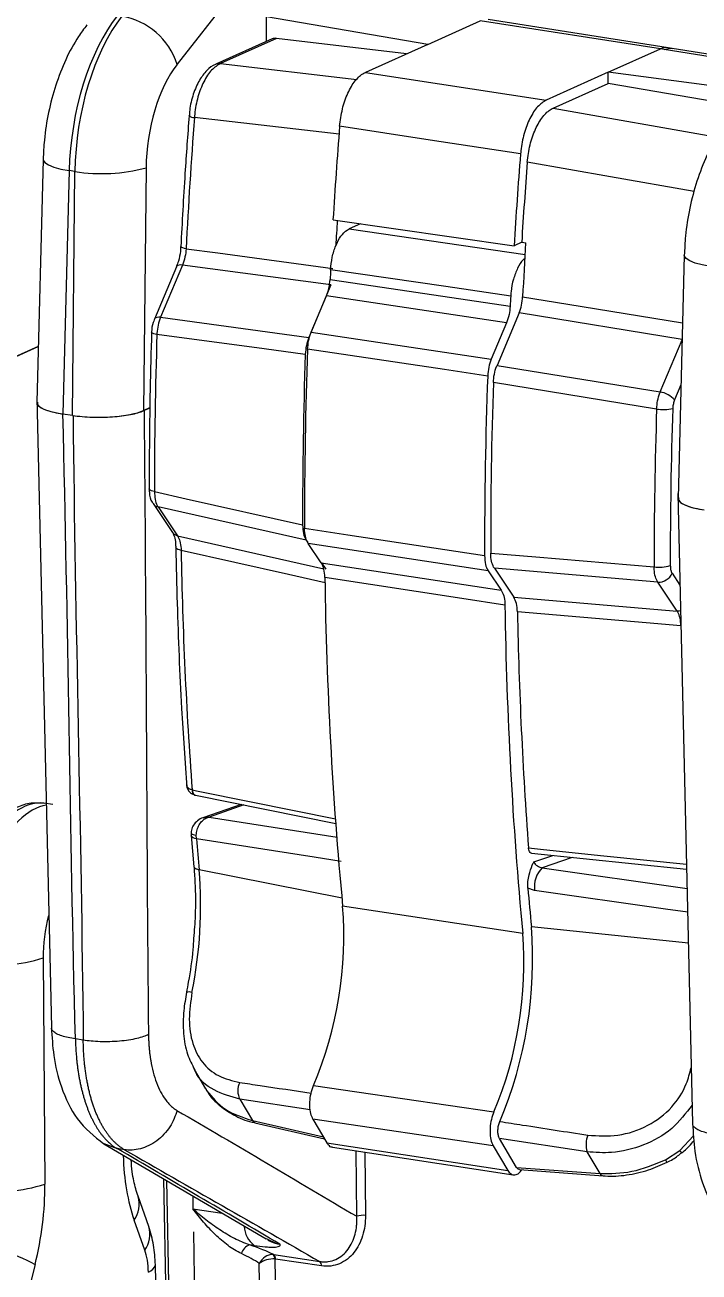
# Model space of a CAD drawing. Header units: millimetres. Extents: x 12 to 854, y 4 to 555.
# Drawn here: x 724.2 to 744.74, y 394.39 to 432.35 of the extents above; entities that cross this region are included whole.
import ezdxf

# ---------------------------------------------------------------- set-up
doc = ezdxf.new("R2010")
doc.units = ezdxf.units.MM

msp = doc.modelspace()

# ---------------------------------------------------------------- linework, layer by layer
at = {"color": 7, "linetype": 'Continuous', "lineweight": 25}
for p, q in [((735.699, 439.919), (728.838, 431.154)), ((736.473, 431.761), (731.565, 432.6)), ((731.565, 431.851), (731.565, 432.6)), ((736.473, 431.761), (738.075, 432.479)), ((743.56, 431.624), (738.075, 432.479)), ((743.799, 431.66), (738.311, 432.515)), ((731.731, 431.925), (730.022, 431.16)), ((731.862, 431.945), (730.161, 431.182)), ((735.825, 431.47), (731.862, 431.945)), ((736.473, 431.761), (734.574, 430.909)), ((741.973, 430.912), (743.56, 431.624)), ((743.56, 431.624), (743.56, 431.624)), ((743.681, 431.605), (743.56, 431.624)), ((743.921, 431.64), (743.8, 431.66)), ((746.983, 431.149), (743.921, 431.64)), ((734.574, 430.909), (740.085, 430.066)), ((741.973, 430.912), (740.085, 430.066)), ((741.973, 430.571), (741.973, 430.912)), ((746.344, 430.344), (741.973, 430.912)), ((740.292, 429.817), (741.973, 430.571)), ((745.978, 429.883), (741.973, 430.571)), ((740.292, 429.817), (745.361, 428.928)), ((729.203, 429.59), (729.203, 429.592)), ((724.757, 428.26), (724.567, 420.868)), ((725.551, 427.917), (725.36, 420.51)), ((725.725, 427.891), (725.551, 427.917)), ((725.65, 420.466), (725.725, 427.891)), ((727.893, 428.001), (727.818, 420.617)), ((733.588, 426.419), (739.102, 425.631)), ((734.423, 426.3), (734.083, 426.147)), ((728.951, 425.603), (728.95, 425.605)), ((739.337, 425.736), (739.102, 425.631)), ((739.337, 425.736), (739.458, 425.722)), ((744.29, 425.341), (744.1, 417.949)), ((728.816, 424.989), (728.147, 423.397)), ((729.004, 425.045), (728.335, 423.453)), ((728.818, 424.994), (728.816, 424.989)), ((733.526, 424.442), (729.004, 425.045)), ((733.526, 424.442), (732.854, 422.842)), ((732.925, 423), (733.389, 424.105)), ((738.875, 423.29), (733.389, 424.105)), ((728.335, 423.453), (732.854, 422.842)), ((738.875, 423.29), (738.411, 422.184)), ((739.256, 423.586), (738.584, 421.986)), ((732.925, 423), (738.411, 422.184)), ((724.61, 422.562), (722.002, 421.393)), ((722.063, 421.42), (724.61, 422.562)), ((738.584, 421.986), (743.557, 421.181)), ((724.561, 421.005), (725.01, 401.834)), ((727.818, 420.617), (728.01, 420.703)), ((728.01, 420.692), (727.83, 420.613)), ((725.65, 420.466), (725.36, 420.51)), ((744.094, 418.086), (744.543, 398.915)), ((728.107, 417.783), (728.698, 416.905)), ((732.773, 416.67), (728.26, 417.68)), ((728.26, 417.68), (728.851, 416.803)), ((728.702, 416.9), (728.698, 416.905)), ((728.8, 416.442), (728.8, 416.445)), ((732.773, 416.67), (732.819, 416.601)), ((738.318, 415.732), (732.832, 416.571)), ((733.228, 415.984), (732.832, 416.571)), ((733.228, 415.984), (738.714, 415.145)), ((733.238, 415.979), (733.367, 415.788)), ((738.318, 415.732), (738.714, 415.145)), ((743.481, 415.388), (738.503, 415.813)), ((738.503, 415.813), (739.097, 414.931)), ((744.073, 414.511), (743.481, 415.388)), ((739.097, 414.931), (744.073, 414.511)), ((729.296, 409.069), (729.304, 409.068)), ((729.398, 408.906), (733.677, 408.045)), ((725.052, 408.619), (724.78, 408.66)), ((730.794, 408.625), (729.623, 408.219)), ((729.264, 407.756), (729.266, 407.671)), ((729.265, 407.682), (729.352, 406.73)), ((729.428, 407.577), (729.424, 407.688)), ((739.634, 407.143), (744.362, 406.651)), ((733.862, 405.772), (729.515, 406.632)), ((739.731, 406.01), (739.525, 406.074)), ((739.367, 404.701), (733.882, 405.533)), ((744.415, 404.398), (739.631, 404.904)), ((724.757, 403.952), (724.81, 397.068)), ((725.979, 401.451), (725.74, 401.487)), ((729.363, 400.553), (729.705, 399.974)), ((729.71, 399.976), (729.738, 399.92)), ((730.751, 399.652), (731.133, 399.005)), ((738.468, 398.236), (732.978, 399.042)), ((732.978, 399.042), (733.402, 398.323)), ((731.206, 398.939), (733.329, 398.447)), ((726.602, 398.297), (731.549, 395.4)), ((733.402, 398.323), (738.911, 397.485)), ((738.468, 398.236), (738.911, 397.485)), ((739.18, 397.578), (738.661, 398.459)), ((741.332, 398.052), (738.661, 398.459)), ((727.233, 398.117), (727.01, 398.15)), ((733.572, 398.189), (739.081, 397.351)), ((741.723, 397.389), (741.332, 398.052)), ((743.715, 397.81), (744.152, 398.087)), ((739.18, 397.578), (741.723, 397.389)), ((739.272, 397.51), (741.82, 397.321)), ((728.518, 397.174), (728.752, 384.337)), ((727.975, 395.781), (727.651, 396.697)), ((727.853, 395.06), (727.529, 395.976)), ((729.334, 395.615), (729.546, 383.957)), ((731.184, 395.2), (731.045, 395.22)), ((731.781, 394.923), (733.183, 394.713)), ((724.509, 394.622), (724.202, 393.423)), ((728.403, 385.977), (728.177, 394.625)), ((728.177, 394.615), (728.177, 394.625)), ((731.535, 384.085), (731.342, 394.655)), ((731.817, 394.791), (732.012, 384.116)), ((733.234, 394.58), (731.832, 394.789))]:
    msp.add_line(p, q, dxfattribs=at)
at = {"color": 8, "linetype": 'Continuous', "lineweight": 25}
for p, q in [((746.931, 431.083), (743.681, 431.605)), ((730.161, 431.182), (734.315, 430.695)), ((734.083, 426.147), (739.438, 425.366)), ((744.224, 422.774), (739.256, 423.586)), ((743.557, 421.181), (744.224, 422.769)), ((744.189, 421.401), (743.994, 420.937)), ((728.851, 416.803), (733.304, 415.802)), ((743.918, 415.663), (744.159, 415.305)), ((730.872, 408.609), (729.817, 408.243)), ((729.817, 408.243), (733.711, 407.633)), ((739.703, 406.874), (740.285, 407.075)), ((740.872, 407.014), (739.964, 406.699)), ((739.964, 406.699), (744.376, 406.069)), ((732.896, 399.328), (730.751, 399.652)), ((731.133, 399.005), (733.296, 398.503)), ((726.604, 398.304), (727.01, 398.15)), ((744.152, 398.087), (744.575, 398.54)), ((734.315, 396.088), (734.294, 398.079)), ((734.554, 398.039), (734.574, 396.11)), ((728.667, 384.616), (728.437, 397.222)), ((729.314, 396.709), (729.321, 396.317)), ((729.321, 396.317), (730.208, 396.185))]:
    msp.add_line(p, q, dxfattribs=at)
at = {"color": 8, "linetype": 'Continuous', "lineweight": 25, "flags": 128}
for points in [[(743.681, 431.605), (743.836, 431.644), (743.921, 431.64)], [(733.773, 429.025), (731.399, 429.3), (729.366, 429.537)], [(724.757, 428.261), (724.76, 428.234), (724.811, 428.161), (724.921, 428.09), (725.085, 428.024), (725.298, 427.966), (725.551, 427.917)], [(729.113, 425.541), (729.059, 425.552), (729.015, 425.564), (728.981, 425.576), (728.96, 425.589), (728.951, 425.602), (728.951, 425.603)], [(729.113, 425.541), (730.077, 425.412), (733.586, 424.943)], [(745.084, 424.999), (744.831, 425.047), (744.618, 425.105), (744.454, 425.171), (744.344, 425.242), (744.294, 425.315), (744.29, 425.342)], [(729.004, 425.045), (728.948, 425.047), (728.9, 425.043), (728.861, 425.031), (728.833, 425.013), (728.818, 424.994)], [(739.365, 424.081), (740.741, 423.856), (744.237, 423.286)], [(728.335, 423.453), (728.279, 423.455), (728.231, 423.45), (728.192, 423.439), (728.164, 423.421), (728.147, 423.397)], [(728.225, 422.932), (728.171, 422.943), (728.126, 422.955), (728.093, 422.969), (728.071, 422.983), (728.062, 422.998), (728.062, 423.001)], [(728.149, 418.147), (728.095, 418.159), (728.05, 418.173), (728.017, 418.19), (727.995, 418.207), (727.986, 418.225), (727.986, 418.229)], [(728.962, 416.359), (728.908, 416.371), (728.864, 416.386), (728.83, 416.403), (728.809, 416.422), (728.8, 416.442), (728.8, 416.442)], [(733.346, 415.375), (732.229, 415.626), (728.962, 416.359)], [(744.178, 414.519), (744.138, 414.512), (744.073, 414.511)], [(729.304, 409.068), (729.427, 409.043), (731.093, 408.708), (733.665, 408.19)], [(729.304, 409.068), (729.309, 409.027), (729.319, 408.991), (729.332, 408.96), (729.35, 408.935), (729.371, 408.917), (729.394, 408.907), (729.398, 408.906)], [(729.263, 407.756), (729.263, 407.753), (729.272, 407.739), (729.293, 407.725), (729.327, 407.711), (729.371, 407.698), (729.424, 407.688)], [(729.428, 407.577), (729.375, 407.591), (729.33, 407.609), (729.296, 407.63), (729.274, 407.655), (729.265, 407.681), (729.265, 407.682)], [(739.543, 407.304), (740.002, 407.256), (741.839, 407.065), (744.359, 406.803)], [(744.393, 405.343), (743.715, 405.44), (739.731, 406.01)]]:
    msp.add_lwpolyline(points, dxfattribs=at)
at = {"color": 7, "linetype": 'Continuous', "lineweight": 25, "flags": 128}
for points in [[(739.301, 428.426), (736.546, 428.848), (733.79, 429.27)], [(744.59, 427.279), (742.046, 427.728), (739.508, 428.175)], [(739.001, 424.1), (737.026, 424.388), (733.514, 424.9)], [(733.499, 424.603), (734.816, 424.407), (738.985, 423.788)], [(732.744, 422.323), (731.494, 422.491), (728.225, 422.932)], [(738.3, 421.666), (736.984, 421.862), (732.814, 422.482)], [(743.446, 420.66), (742.387, 420.832), (738.473, 421.467)], [(728.149, 418.147), (729.11, 417.932), (732.661, 417.135)], [(732.721, 417.038), (734.037, 416.837), (738.206, 416.199)], [(738.391, 416.278), (739.769, 416.161), (743.37, 415.855)], [(738.825, 414.696), (737.508, 414.897), (733.339, 415.535)], [(744.184, 414.066), (743.124, 414.156), (739.208, 414.489)], [(729.373, 408.912), (729.373, 408.912), (729.396, 408.91)], [(733.839, 406.887), (733.01, 407.017), (729.428, 407.577)], [(732.998, 400.075), (734.315, 399.881), (738.488, 399.269)], [(731.556, 395.414), (731.849, 395.268), (731.968, 395.242), (731.968, 395.242), (731.968, 395.242)]]:
    msp.add_lwpolyline(points, dxfattribs=at)
at = {"color": 7, "linetype": 'Continuous', "lineweight": 25}
for centre, radius, start, end in [((726.797, 430.507), 2.141, 17.578, 80.4276), ((873.677, 418.394), 144.74, 175.58475, 177.1695), ((880.918, 417.38), 147.608, 175.37975, 176.48912), ((886.379, 416.564), 147.555, 175.38903, 176.47708), ((726.546, 433.124), 5.297, 261.0808, 284.7308), ((885.595, 416.676), 146.539, 175.49924, 176.45528), ((878.533, 417.608), 145.083, 176.52561, 176.8298), ((884.037, 416.765), 144.857, 176.45502, 177.10513), ((878.452, 417.404), 145.131, 177.03924, 177.1567), ((884.008, 416.575), 145.202, 177.02936, 177.15288), ((869.06, 418.302), 140.912, 178.11727, 180.06292), ((874.471, 417.486), 141.81, 178.04524, 180.14176), ((874.998, 417.314), 142.278, 177.91845, 180.11122), ((880.536, 416.487), 142.33, 177.91436, 180.11574), ((880.202, 416.629), 141.811, 178.04519, 180.14182), ((743.435, 420.451), 0.741, 41.0308, 80.5258), ((884.329, 416.02), 140.959, 178.11356, 180.06698), ((743.648, 422.009), 1.364, 261.4827, 282.2778), ((884.098, 416.06), 140.236, 178.11356, 180.06698), ((854.974, 418.485), 126.03, 180.96685, 184.28466), ((743.529, 416.933), 1.089, 261.6234, 287.8478), ((859.212, 417.345), 125.886, 180.82364, 185.38389), ((743.496, 415.85), 0.462, 268.1656, 336.0796), ((864.737, 416.516), 125.925, 180.82819, 185.38388), ((865.885, 416.801), 126.698, 181.04564, 184.29889), ((845.302, 417.662), 116.311, 184.97429, 185.44182), ((715.936, 405.571), 13.62, 348.7008, 4.4664), ((740.536, 406.122), 0.813, 134.7738, 187.9456), ((856.394, 416.023), 117.292, 184.86585, 185.43964), ((722.194, 404.625), 11.723, 337.1597, 4.4419), ((727.734, 403.797), 11.669, 337.1634, 4.4405), ((726.954, 403.914), 12.715, 337.1385, 4.4635), ((723.326, 408.458), 4.728, 261.0224, 287.6159), ((731.244, 399.911), 0.557, 153.1527, 207.778), ((742.054, 398.277), 0.756, 158.0384, 197.3226), ((743.968, 397.916), 0.274, 202.6727, 222.5132), ((723.38, 401.574), 4.728, 261.0224, 287.6159), ((734.486, 395.617), 0.502, 79.9124, 109.9904), ((721.707, 389.335), 5.984, 62.081, 82.899), ((731.168, 394.859), 0.382, 108.7298, 165.7929), ((731.643, 394.79), 0.174, 0.1374, 50.6245), ((731.674, 394.806), 0.159, 353.9863, 47.4581), ((733.076, 394.596), 0.159, 353.9863, 47.4581)]:
    msp.add_arc(centre, radius, start, end, dxfattribs=at)
at = {"color": 8, "linetype": 'Continuous', "lineweight": 25}
for centre, radius, start, end in [((730.134, 430.909), 0.275, 84.3937, 114.0793), ((729.355, 429.78), 0.244, 231.3794, 272.6248), ((728.313, 417.925), 0.251, 214.8454, 257.7988), ((728.904, 417.049), 0.251, 216.3332, 257.7637), ((729.447, 409.045), 0.152, 170.8827, 240.8142), ((729.191, 402.547), 0.37, 74.1691, 100.7098), ((731.237, 399.049), 0.113, 202.9863, 254.2872), ((744.271, 398.167), 0.144, 213.6948, 253.2335), ((741.836, 397.448), 0.127, 207.2531, 263.1887), ((726.867, 396.459), 0.819, 323.8772, 16.5334), ((727.192, 395.542), 0.818, 323.8529, 16.9633), ((731.693, 395.842), 0.819, 184.5383, 231.5771), ((727.877, 394.687), 0.308, 286.466, 346.5748)]:
    msp.add_arc(centre, radius, start, end, dxfattribs=at)
at = {"color": 7, "linetype": 'Continuous', "lineweight": 25}
for centre, major_axis, ratio, start_param, end_param in [((727.929, 428.824), (0.734, 4.706), 0.481442, 0.704535, 1.838999), ((728.106, 428.797), (0.674, 4.715), 0.484454, 0.698404, 1.832868), ((731.878, 431.574), (-0.134, 0.357), 0.793163, 5.892093, 6.331686), ((729.48, 428.605), (0.439, 3.145), 0.485188, 0.696852, 1.831316), ((726.155, 420.866), (1.588, 0), 0.258825, 3.134889, 4.188268), ((726.443, 420.823), (1.588, 0), 0.258961, 4.188747, 5.759238), ((745.688, 417.947), (1.588, 0), 0.258825, 3.134889, 4.188268), ((722.429, 396.001), (0.659, 4.717), 0.485188, 4.484217, 5.007816), ((730.24, 395.091), (1.976, -0.531), 0.175485, 0.72483, 1.198675), ((727.171, 393.984), (0.219, 1.574), 0.485137, 5.041428, 5.530494), ((730.151, 394.725), (1.59, -0.566), 0.269142, 0.82437, 1.249113)]:
    msp.add_ellipse(centre, major_axis=major_axis, ratio=ratio, start_param=start_param, end_param=end_param, dxfattribs=at)
at = {"color": 8, "linetype": 'Continuous', "lineweight": 25}
for centre, major_axis, ratio, start_param, end_param in [((743.551, 430.092), (0.248, 1.568), 0.484808, 0.001147, 0.304189), ((724.145, 404.742), (0.65, 3.916), 0.478999, 0.00777, 1.878625), ((724.573, 404.678), (0.564, 3.929), 0.484306, 0.144899, 1.868084), ((725.947, 404.486), (0.329, 2.358), 0.485188, 1.314363, 1.866223), ((729.573, 399.203), (0.659, 4.717), 0.485188, 1.908145, 2.389822)]:
    msp.add_ellipse(centre, major_axis=major_axis, ratio=ratio, start_param=start_param, end_param=end_param, dxfattribs=at)
at = {"color": 7, "linetype": 'Continuous', "lineweight": 25}
for points, knots in [([(726.088, 432.353), (726.002, 432.237), (725.761, 431.915), (725.434, 431.309), (725.129, 430.528), (724.911, 429.699), (724.789, 428.933), (724.766, 428.456), (724.757, 428.26)], [0, 0, 0, 0, 0.108432, 0.301794, 0.493274, 0.681987, 0.869305, 1, 1, 1, 1]), ([(730.023, 431.157), (730.018, 431.156), (729.911, 431.126), (729.733, 430.966), (729.5, 430.671), (729.323, 430.252), (729.221, 429.868), (729.214, 429.648), (729.213, 429.591)], [0, 0, 0, 0, 0.010667, 0.20764, 0.427935, 0.672173, 0.915641, 1, 1, 1, 1]), ([(730.161, 431.182), (730.069, 431.125), (729.884, 431.012), (729.642, 430.64), (729.461, 430.171), (729.386, 429.78), (729.369, 429.571), (729.366, 429.537)], [0, 0, 0, 0, 0.2389288, 0.4777852, 0.7160394, 0.9539177, 1, 1, 1, 1]), ([(733.79, 429.27), (733.813, 429.447), (733.859, 429.803), (734.032, 430.292), (734.26, 430.675), (734.453, 430.851), (734.558, 430.901), (734.574, 430.909)], [0, 0, 0, 0, 0.23918, 0.47836, 0.717538, 0.956715, 1, 1, 1, 1]), ([(740.085, 430.066), (739.996, 430.009), (739.817, 429.895), (739.579, 429.524), (739.399, 429.054), (739.323, 428.666), (739.304, 428.458), (739.301, 428.426)], [0, 0, 0, 0, 0.239124, 0.478248, 0.71737, 0.956492, 1, 1, 1, 1]), ([(739.508, 428.175), (739.531, 428.352), (739.575, 428.706), (739.747, 429.194), (739.973, 429.578), (740.167, 429.757), (740.274, 429.809), (740.292, 429.817)], [0, 0, 0, 0, 0.237957, 0.47592, 0.713801, 0.952152, 1, 1, 1, 1]), ([(729.203, 429.59), (729.159, 429.003), (729.061, 427.672), (728.99, 426.347), (728.95, 425.605)], [0, 0, 0, 0, 0.44042, 1, 1, 1, 1]), ([(745.621, 429.434), (745.535, 429.318), (745.295, 428.996), (744.968, 428.39), (744.662, 427.61), (744.444, 426.78), (744.323, 426.014), (744.3, 425.537), (744.29, 425.341)], [0, 0, 0, 0, 0.108432, 0.301794, 0.493274, 0.681987, 0.869305, 1, 1, 1, 1]), ([(733.514, 424.9), (733.527, 425.028), (733.553, 425.284), (733.668, 425.646), (733.826, 425.937), (733.973, 426.09), (734.06, 426.135), (734.083, 426.147)], [0, 0, 0, 0, 0.2296036, 0.4592072, 0.6888089, 0.91841, 1, 1, 1, 1]), ([(728.945, 425.603), (728.944, 425.557), (728.939, 425.411), (728.892, 425.186), (728.835, 425.049), (728.812, 424.995)], [0, 0, 0, 0, 0.2203392, 0.6930263, 1, 1, 1, 1]), ([(729.113, 425.541), (729.105, 425.456), (729.087, 425.282), (729.032, 425.125), (729.004, 425.045)], [0, 0, 0, 0, 0.488166, 1, 1, 1, 1]), ([(739.43, 425.238), (739.414, 425.226), (739.333, 425.169), (739.206, 424.952), (739.076, 424.619), (739.016, 424.316), (739.004, 424.145), (739.001, 424.1)], [0, 0, 0, 0, 0.07319, 0.349495, 0.625797, 0.902099, 1, 1, 1, 1]), ([(733.389, 424.105), (733.418, 424.184), (733.475, 424.34), (733.491, 424.516), (733.499, 424.603)], [0, 0, 0, 0, 0.5, 1, 1, 1, 1]), ([(739.256, 423.586), (739.284, 423.664), (739.341, 423.819), (739.357, 423.994), (739.365, 424.081)], [0, 0, 0, 0, 0.499993, 1, 1, 1, 1]), ([(738.985, 423.788), (738.977, 423.702), (738.961, 423.526), (738.904, 423.37), (738.875, 423.29)], [0, 0, 0, 0, 0.490848, 1, 1, 1, 1]), ([(728.172, 423.453), (728.151, 423.402), (728.093, 423.267), (728.057, 423.103), (728.063, 423.005), (728.063, 423.001)], [0, 0, 0, 0, 0.366962, 0.970588, 1, 1, 1, 1]), ([(728.335, 423.453), (728.307, 423.376), (728.251, 423.224), (728.227, 423.037), (728.225, 422.943), (728.225, 422.932)], [0, 0, 0, 0, 0.469038, 0.938058, 1, 1, 1, 1]), ([(728.062, 423.001), (728.044, 422.415), (727.997, 420.816), (727.99, 419.232), (727.986, 418.229)], [0, 0, 0, 0, 0.3665, 1, 1, 1, 1]), ([(732.814, 422.482), (732.822, 422.567), (732.836, 422.738), (732.888, 422.911), (732.921, 422.992), (732.925, 423)], [0, 0, 0, 0, 0.472101, 0.944203, 1, 1, 1, 1]), ([(732.854, 422.842), (732.824, 422.76), (732.766, 422.597), (732.751, 422.414), (732.744, 422.323)], [0, 0, 0, 0, 0.499991, 1, 1, 1, 1]), ([(738.411, 422.184), (738.381, 422.103), (738.323, 421.94), (738.308, 421.758), (738.3, 421.666)], [0, 0, 0, 0, 0.5, 1, 1, 1, 1]), ([(738.473, 421.467), (738.48, 421.552), (738.494, 421.721), (738.546, 421.895), (738.58, 421.977), (738.584, 421.986)], [0, 0, 0, 0, 0.469159, 0.938326, 1, 1, 1, 1]), ([(743.446, 420.66), (743.454, 420.745), (743.47, 420.915), (743.521, 421.09), (743.553, 421.172), (743.557, 421.181)], [0, 0, 0, 0, 0.468981, 0.937946, 1, 1, 1, 1]), ([(724.587, 420.873), (724.582, 420.849), (724.566, 420.779), (724.736, 420.668), (725.021, 420.569), (725.264, 420.528), (725.358, 420.512)], [0, 0, 0, 0, 0.162899, 0.481268, 0.799442, 1, 1, 1, 1]), ([(725.668, 420.465), (725.758, 420.452), (725.852, 420.441), (726.047, 420.424), (726.149, 420.417), (726.354, 420.41), (726.457, 420.409), (726.662, 420.413), (726.766, 420.417), (726.965, 420.431), (727.062, 420.44), (727.248, 420.463), (727.337, 420.477), (727.583, 420.525), (727.724, 420.566), (727.83, 420.613)], [0, 0, 0, 0, 0.125, 0.125, 0.25, 0.25, 0.375, 0.375, 0.5, 0.5, 0.625, 0.625, 0.75, 0.75, 1, 1, 1, 1]), ([(743.994, 420.937), (743.98, 420.899), (743.953, 420.823), (743.941, 420.73), (743.939, 420.682), (743.939, 420.677)], [0, 0, 0, 0, 0.467634, 0.935276, 1, 1, 1, 1]), ([(727.988, 418.295), (727.988, 418.234), (727.988, 418.069), (728.026, 417.889), (728.101, 417.8), (728.112, 417.786)], [0, 0, 0, 0, 0.32776, 0.896564, 1, 1, 1, 1]), ([(728.149, 418.147), (728.152, 418.067), (728.159, 417.906), (728.21, 417.758), (728.25, 417.695), (728.26, 417.68)], [0, 0, 0, 0, 0.431925, 0.86383, 1, 1, 1, 1]), ([(744.12, 417.954), (744.115, 417.93), (744.099, 417.86), (744.27, 417.749), (744.555, 417.651), (744.797, 417.609), (744.891, 417.593)], [0, 0, 0, 0, 0.162896, 0.481265, 0.79944, 1, 1, 1, 1]), ([(728.701, 416.899), (728.703, 416.896), (728.713, 416.884), (728.76, 416.775), (728.794, 416.616), (728.795, 416.489), (728.795, 416.442)], [0, 0, 0, 0, 0.085845, 0.430796, 0.786643, 1, 1, 1, 1]), ([(732.661, 417.135), (732.667, 417.042), (732.678, 416.87), (732.734, 416.73), (732.768, 416.677), (732.773, 416.67)], [0, 0, 0, 0, 0.499429, 0.93198, 1, 1, 1, 1]), ([(732.832, 416.571), (732.805, 416.623), (732.751, 416.727), (732.723, 416.905), (732.721, 417.012), (732.721, 417.038)], [0, 0, 0, 0, 0.431521, 0.863042, 1, 1, 1, 1]), ([(728.8, 416.445), (728.812, 415.878), (728.847, 414.233), (728.951, 411.787), (729.08, 409.934), (729.136, 409.129)], [0, 0, 0, 0, 0.229309, 0.66504, 1, 1, 1, 1]), ([(728.851, 416.803), (728.877, 416.752), (728.93, 416.649), (728.957, 416.478), (728.961, 416.378), (728.962, 416.359)], [0, 0, 0, 0, 0.446345, 0.892523, 1, 1, 1, 1]), ([(738.206, 416.199), (738.212, 416.106), (738.223, 415.932), (738.279, 415.792), (738.313, 415.739), (738.318, 415.732)], [0, 0, 0, 0, 0.499437, 0.931509, 1, 1, 1, 1]), ([(738.503, 415.813), (738.475, 415.865), (738.421, 415.969), (738.394, 416.146), (738.392, 416.253), (738.391, 416.278)], [0, 0, 0, 0, 0.432022, 0.864055, 1, 1, 1, 1]), ([(733.339, 415.535), (733.333, 415.624), (733.32, 415.794), (733.265, 415.927), (733.232, 415.978), (733.228, 415.984)], [0, 0, 0, 0, 0.49957, 0.945882, 1, 1, 1, 1]), ([(743.481, 415.388), (743.455, 415.44), (743.403, 415.544), (743.375, 415.722), (743.371, 415.83), (743.37, 415.855)], [0, 0, 0, 0, 0.431871, 0.863724, 1, 1, 1, 1]), ([(743.863, 415.896), (743.865, 415.856), (743.869, 415.776), (743.894, 415.701), (743.914, 415.67), (743.918, 415.663)], [0, 0, 0, 0, 0.430608, 0.861227, 1, 1, 1, 1]), ([(738.714, 415.145), (738.741, 415.093), (738.795, 414.989), (738.821, 414.816), (738.824, 414.715), (738.825, 414.696)], [0, 0, 0, 0, 0.446026, 0.892052, 1, 1, 1, 1]), ([(739.208, 414.489), (739.202, 414.578), (739.189, 414.757), (739.128, 414.873), (739.097, 414.931)], [0, 0, 0, 0, 0.49999, 1, 1, 1, 1]), ([(744.184, 414.066), (744.179, 414.145), (744.17, 414.304), (744.118, 414.442), (744.08, 414.5), (744.073, 414.511)], [0, 0, 0, 0, 0.446614, 0.893078, 1, 1, 1, 1]), ([(729.135, 409.221), (729.136, 409.198), (729.137, 409.135), (729.185, 409.041), (729.266, 408.953), (729.338, 408.926), (729.373, 408.914)], [0, 0, 0, 0, 0.164621, 0.455606, 0.739132, 1, 1, 1, 1]), ([(724.784, 408.657), (724.632, 408.666), (724.327, 408.684), (723.882, 408.519), (723.469, 408.25), (723.227, 407.976), (723.105, 407.838)], [0, 0, 0, 0, 0.242027, 0.485716, 0.741825, 1, 1, 1, 1]), ([(729.63, 408.221), (729.63, 408.221), (729.566, 408.209), (729.456, 408.137), (729.333, 408.006), (729.269, 407.87), (729.27, 407.784), (729.271, 407.756)], [0, 0, 0, 0, 0.002018, 0.31266, 0.592627, 0.86575, 1, 1, 1, 1]), ([(729.424, 407.688), (729.429, 407.743), (729.44, 407.854), (729.508, 408.011), (729.606, 408.139), (729.715, 408.215), (729.787, 408.238), (729.816, 408.243), (729.817, 408.243)], [0, 0, 0, 0, 0.210458, 0.420831, 0.633625, 0.851519, 0.995893, 1, 1, 1, 1]), ([(739.634, 407.145), (739.632, 407.145), (739.615, 407.142), (739.588, 407.165), (739.559, 407.213), (739.547, 407.265), (739.544, 407.298), (739.543, 407.304)], [0, 0, 0, 0, 0.0509524, 0.3453256, 0.6390452, 0.9317868, 1, 1, 1, 1]), ([(729.349, 406.761), (729.361, 406.592), (729.397, 406.101), (729.406, 405.36), (729.359, 404.782), (729.341, 404.55)], [0, 0, 0, 0, 0.238808, 0.694474, 1, 1, 1, 1]), ([(739.525, 406.074), (739.523, 406.14), (739.52, 406.274), (739.565, 406.522), (739.634, 406.718), (739.688, 406.84), (739.703, 406.873), (739.703, 406.874)], [0, 0, 0, 0, 0.241873, 0.482805, 0.860748, 0.996299, 1, 1, 1, 1]), ([(739.703, 406.874), (739.715, 406.852), (739.74, 406.807), (739.807, 406.753), (739.885, 406.713), (739.938, 406.704), (739.964, 406.699)], [0, 0, 0, 0, 0.267399, 0.551853, 0.787067, 1, 1, 1, 1]), ([(729.341, 404.55), (729.334, 404.436), (729.307, 403.994), (729.222, 403.442), (729.142, 403.013), (729.122, 402.91)], [0, 0, 0, 0, 0.20928, 0.809682, 1, 1, 1, 1]), ([(729.127, 402.909), (729.094, 402.722), (729.017, 402.296), (729.019, 401.652), (729.119, 401.037), (729.292, 400.708), (729.372, 400.556)], [0, 0, 0, 0, 0.218079, 0.495561, 0.767986, 1, 1, 1, 1]), ([(729.292, 402.903), (729.252, 402.628), (729.172, 402.077), (729.283, 401.331), (729.59, 400.743), (730.076, 400.326), (730.523, 400.217), (730.747, 400.162)], [0, 0, 0, 0, 0.199551, 0.399542, 0.592465, 0.795635, 1, 1, 1, 1]), ([(725.01, 401.834), (725.026, 401.548), (725.063, 400.919), (725.304, 399.951), (725.783, 398.944), (726.315, 398.524), (726.602, 398.297)], [0, 0, 0, 0, 0.187651, 0.414031, 0.683967, 1, 1, 1, 1]), ([(725.74, 401.487), (725.741, 401.44), (725.744, 401.345), (725.751, 401.206), (725.76, 401.068), (725.771, 400.932), (725.784, 400.797), (725.8, 400.665), (725.817, 400.536), (725.837, 400.408), (725.859, 400.283), (725.883, 400.161), (725.909, 400.041), (725.936, 399.924), (725.966, 399.81), (725.998, 399.699), (726.031, 399.591), (726.066, 399.486), (726.103, 399.384), (726.142, 399.285), (726.182, 399.189), (726.224, 399.097), (726.267, 399.009), (726.312, 398.923), (726.359, 398.842), (726.407, 398.764), (726.456, 398.689), (726.506, 398.618), (726.558, 398.551), (726.611, 398.488), (726.665, 398.428), (726.72, 398.372), (726.776, 398.32), (726.833, 398.271), (726.891, 398.227), (726.95, 398.186), (726.99, 398.162), (727.01, 398.15)], [0, 0, 0, 0, 0.029713, 0.059358, 0.088937, 0.118448, 0.147892, 0.177269, 0.206579, 0.235821, 0.264997, 0.294105, 0.323146, 0.352121, 0.381027, 0.409867, 0.43864, 0.467346, 0.495984, 0.524555, 0.55306, 0.581497, 0.609867, 0.63817, 0.666405, 0.694574, 0.722676, 0.75071, 0.778677, 0.806577, 0.834411, 0.862177, 0.889875, 0.917507, 0.945072, 0.97257, 1, 1, 1, 1]), ([(727.967, 401.623), (727.88, 401.579), (727.76, 401.536), (727.457, 401.464), (727.275, 401.436), (726.887, 401.402), (726.683, 401.397), (726.303, 401.41), (726.127, 401.428), (725.979, 401.451)], [0, 0, 0, 0, 0.25, 0.25, 0.5, 0.5, 0.75, 0.75, 1, 1, 1, 1]), ([(727.233, 398.117), (727.21, 398.13), (727.165, 398.158), (727.098, 398.205), (727.032, 398.256), (726.968, 398.313), (726.905, 398.374), (726.843, 398.441), (726.783, 398.512), (726.725, 398.587), (726.668, 398.668), (726.613, 398.753), (726.559, 398.842), (726.508, 398.937), (726.459, 399.035), (726.411, 399.138), (726.366, 399.245), (726.323, 399.357), (726.282, 399.472), (726.243, 399.592), (726.207, 399.715), (726.173, 399.842), (726.142, 399.973), (726.114, 400.108), (726.087, 400.245), (726.064, 400.386), (726.043, 400.53), (726.025, 400.677), (726.01, 400.827), (725.998, 400.98), (725.989, 401.135), (725.982, 401.292), (725.98, 401.398), (725.979, 401.451)], [0, 0, 0, 0, 0.0309748, 0.0620352, 0.093181, 0.1244125, 0.1557294, 0.1871319, 0.2186199, 0.2501935, 0.2818526, 0.3135972, 0.3454274, 0.3773432, 0.4093445, 0.4414313, 0.4736037, 0.5058617, 0.5382052, 0.5706343, 0.603149, 0.6357492, 0.668435, 0.7012064, 0.7340634, 0.7670059, 0.800034, 0.8331477, 0.866347, 0.8996319, 0.9330023, 0.9664584, 1, 1, 1, 1]), ([(727.967, 401.623), (727.968, 401.584), (727.969, 401.506), (727.974, 401.39), (727.981, 401.276), (727.99, 401.163), (728.002, 401.052), (728.016, 400.943), (728.046, 400.746), (728.103, 400.474), (728.204, 400.152), (728.33, 399.869), (728.454, 399.671), (728.563, 399.536), (728.649, 399.447), (728.739, 399.371), (728.802, 399.332), (728.834, 399.312)], [0, 0, 0, 0, 0.035668, 0.0712665, 0.1068458, 0.1424563, 0.1781483, 0.2139717, 0.2499757, 0.3752268, 0.4998705, 0.6244674, 0.7498387, 0.8127409, 0.8752223, 0.9375517, 1, 1, 1, 1]), ([(741.353, 398.56), (741.657, 398.54), (742.265, 398.501), (743.187, 398.804), (743.924, 399.361), (744.344, 400.011), (744.455, 400.445), (744.497, 400.609)], [0, 0, 0, 0, 0.230377, 0.461172, 0.679992, 0.878579, 1, 1, 1, 1]), ([(729.738, 399.92), (729.909, 399.709), (730.25, 399.288), (730.839, 399.099), (731.133, 399.005)], [0, 0, 0, 0, 0.500765, 1, 1, 1, 1]), ([(729.745, 399.915), (729.754, 399.899), (729.85, 399.725), (730.129, 399.44), (730.615, 399.133), (730.991, 398.968), (731.204, 398.941), (731.206, 398.941)], [0, 0, 0, 0, 0.033407, 0.349967, 0.67163, 0.996805, 1, 1, 1, 1]), ([(732.978, 399.042), (732.953, 399.097), (732.902, 399.208), (732.874, 399.444), (732.888, 399.699), (732.936, 399.918), (732.981, 400.033), (732.998, 400.075)], [0, 0, 0, 0, 0.21891, 0.43782, 0.656728, 0.875635, 1, 1, 1, 1]), ([(728.834, 399.312), (728.792, 399.148), (728.72, 398.976), (728.512, 398.654), (728.375, 398.505), (728.063, 398.273), (727.889, 398.189), (727.547, 398.101), (727.381, 398.095), (727.233, 398.117)], [0, 0, 0, 0, 0.25, 0.25, 0.5, 0.5, 0.75, 0.75, 1, 1, 1, 1]), ([(738.488, 399.269), (738.46, 399.193), (738.404, 399.042), (738.367, 398.781), (738.371, 398.533), (738.411, 398.347), (738.453, 398.265), (738.468, 398.236)], [0, 0, 0, 0, 0.218922, 0.437845, 0.656768, 0.875694, 1, 1, 1, 1]), ([(738.661, 398.459), (738.648, 398.486), (738.622, 398.542), (738.609, 398.66), (738.616, 398.788), (738.639, 398.896), (738.662, 398.954), (738.67, 398.974)], [0, 0, 0, 0, 0.219721, 0.439473, 0.658473, 0.876735, 1, 1, 1, 1]), ([(738.67, 398.974), (738.901, 398.939), (739.795, 398.8), (740.689, 398.662), (741.353, 398.56)], [0, 0, 0, 0, 0.2577757, 1, 1, 1, 1]), ([(744.543, 398.915), (744.56, 398.63), (744.596, 398), (744.837, 397.032), (745.316, 396.025), (745.848, 395.605), (746.135, 395.378)], [0, 0, 0, 0, 0.187651, 0.414031, 0.683967, 1, 1, 1, 1]), ([(733.573, 398.192), (733.569, 398.191), (733.524, 398.184), (733.464, 398.234), (733.418, 398.3), (733.402, 398.323)], [0, 0, 0, 0, 0.048093, 0.676979, 1, 1, 1, 1]), ([(744.228, 398.032), (744.247, 398.047), (744.381, 398.151), (744.492, 398.282), (744.588, 398.394)], [0, 0, 0, 0, 0.142901, 1, 1, 1, 1]), ([(743.764, 397.735), (743.824, 397.763), (743.992, 397.84), (744.131, 397.962), (744.22, 398.041)], [0, 0, 0, 0, 0.358019, 1, 1, 1, 1]), ([(727.651, 396.697), (727.626, 396.773), (727.557, 396.986), (727.473, 397.356), (727.447, 397.683), (727.436, 397.808)], [0, 0, 0, 0, 0.251803, 0.713718, 1, 1, 1, 1]), ([(738.911, 397.485), (738.943, 397.443), (739.006, 397.359), (739.131, 397.339), (739.249, 397.385), (739.316, 397.47), (739.344, 397.505)], [0, 0, 0, 0, 0.2707033, 0.5414066, 0.8121087, 1, 1, 1, 1]), ([(739.272, 397.514), (739.268, 397.513), (739.243, 397.508), (739.211, 397.534), (739.188, 397.567), (739.18, 397.578)], [0, 0, 0, 0, 0.113375, 0.699652, 1, 1, 1, 1]), ([(741.723, 397.389), (742.046, 397.39), (742.701, 397.392), (743.374, 397.669), (743.715, 397.81)], [0, 0, 0, 0, 0.492822, 1, 1, 1, 1]), ([(741.821, 397.324), (741.842, 397.322), (742.068, 397.295), (742.532, 397.333), (743.174, 397.47), (743.577, 397.652), (743.764, 397.736)], [0, 0, 0, 0, 0.033893, 0.368365, 0.707135, 1, 1, 1, 1]), ([(730.798, 394.953), (730.658, 395.017), (730.522, 395.102), (730.256, 395.3), (730.126, 395.412), (729.878, 395.65), (729.76, 395.775), (729.589, 395.973), (729.533, 396.041), (729.425, 396.178), (729.372, 396.248), (729.321, 396.317)], [0, 0, 0, 0, 0.25, 0.25, 0.5, 0.5, 0.75, 0.75, 0.875, 0.875, 1, 1, 1, 1]), ([(731.045, 395.22), (730.889, 395.27), (730.736, 395.337), (730.431, 395.494), (730.28, 395.584), (729.991, 395.775), (729.85, 395.876), (729.646, 396.037), (729.579, 396.092), (729.448, 396.203), (729.383, 396.26), (729.321, 396.317)], [0, 0, 0, 0, 0.25, 0.25, 0.5, 0.5, 0.75, 0.75, 0.875, 0.875, 1, 1, 1, 1]), ([(733.183, 394.713), (733.226, 394.707), (733.27, 394.703), (733.355, 394.703), (733.396, 394.705), (733.52, 394.722), (733.6, 394.745), (733.747, 394.811), (733.816, 394.854), (733.941, 394.958), (733.996, 395.018), (734.095, 395.151), (734.137, 395.224), (734.209, 395.378), (734.237, 395.46), (734.282, 395.631), (734.298, 395.72), (734.312, 395.855), (734.314, 395.901), (734.317, 395.994), (734.317, 396.041), (734.315, 396.088)], [0, 0, 0, 0, 0.0625, 0.0625, 0.125, 0.125, 0.25, 0.25, 0.375, 0.375, 0.5, 0.5, 0.625, 0.625, 0.75, 0.75, 0.875, 0.875, 0.9375, 0.9375, 1, 1, 1, 1]), ([(734.574, 396.11), (734.576, 395.896), (734.549, 395.692), (734.461, 395.402), (734.424, 395.31), (734.335, 395.138), (734.283, 395.056), (734.164, 394.909), (734.098, 394.843), (733.952, 394.73), (733.872, 394.683), (733.703, 394.611), (733.612, 394.587), (733.426, 394.564), (733.331, 394.565), (733.234, 394.58)], [0, 0, 0, 0, 0.25, 0.25, 0.375, 0.375, 0.5, 0.5, 0.625, 0.625, 0.75, 0.75, 0.875, 0.875, 1, 1, 1, 1]), ([(728.177, 394.616), (728.165, 394.817), (728.141, 395.231), (728.031, 395.594), (727.975, 395.781)], [0, 0, 0, 0, 0.484709, 1, 1, 1, 1]), ([(731.184, 395.2), (731.306, 395.181), (731.418, 395.168), (731.57, 395.156), (731.618, 395.153), (731.707, 395.15), (731.747, 395.15), (731.856, 395.153), (731.913, 395.162), (731.964, 395.184), (731.975, 395.193), (731.982, 395.209), (731.982, 395.215), (731.978, 395.228), (731.974, 395.235), (731.968, 395.242)], [0, 0, 0, 0, 0.25, 0.25, 0.375, 0.375, 0.5, 0.5, 0.75, 0.75, 0.875, 0.875, 0.9375, 0.9375, 1, 1, 1, 1]), ([(731.754, 394.925), (731.678, 394.927), (731.593, 394.9), (731.446, 394.802), (731.382, 394.731), (731.342, 394.655)], [0, 0, 0, 0, 0.5, 0.5, 1, 1, 1, 1]), ([(731.817, 394.791), (731.74, 394.798), (731.647, 394.788), (731.477, 394.738), (731.398, 394.7), (731.342, 394.655)], [0, 0, 0, 0, 0.5, 0.5, 1, 1, 1, 1])]:
    msp.add_open_spline(points, degree=3, knots=knots, dxfattribs=at)
for points in [[(727.83, 420.613), (727.896, 414.294), (727.9, 407.942), (727.967, 401.623)], [(725.74, 401.487), (725.576, 407.834), (725.521, 414.165), (725.358, 420.512)], [(725.668, 420.465), (725.736, 414.133), (725.912, 407.783), (725.979, 401.451)], [(728.834, 399.312), (730.666, 398.257), (732.485, 397.151), (734.315, 396.088)], [(731.968, 395.242), (730.31, 396.212), (728.68, 397.178), (727.01, 398.15)], [(727.233, 398.117), (729.198, 396.985), (731.217, 395.845), (733.183, 394.713)], [(731.781, 394.923), (731.772, 394.924), (731.763, 394.925), (731.754, 394.925)], [(731.832, 394.789), (731.827, 394.79), (731.822, 394.791), (731.817, 394.791)]]:
    msp.add_open_spline(points, degree=3, dxfattribs=at)
at = {"color": 8, "linetype": 'Continuous', "lineweight": 25}
for points, knots in [([(729.296, 409.069), (729.264, 409.079), (729.201, 409.1), (729.143, 409.155), (729.135, 409.2), (729.132, 409.222)], [0, 0, 0, 0, 0.3457699, 0.6912701, 1, 1, 1, 1]), ([(729.632, 408.214), (729.656, 408.224), (729.713, 408.247), (729.779, 408.246), (729.816, 408.243), (729.817, 408.243)], [0, 0, 0, 0, 0.4103399, 0.9836912, 1, 1, 1, 1]), ([(729.515, 406.632), (729.482, 406.64), (729.417, 406.657), (729.362, 406.696), (729.357, 406.725), (729.355, 406.738)], [0, 0, 0, 0, 0.363202, 0.726403, 1, 1, 1, 1]), ([(725.74, 401.487), (725.592, 401.514), (725.363, 401.556), (725.159, 401.643), (725.054, 401.72), (725.006, 401.785), (725.014, 401.824), (725.017, 401.834)], [0, 0, 0, 0, 0.3529622, 0.5428039, 0.7366237, 0.9304435, 1, 1, 1, 1]), ([(730.751, 399.652), (730.48, 399.73), (729.937, 399.888), (729.487, 400.248), (729.381, 400.538), (729.374, 400.558)], [0, 0, 0, 0, 0.482022, 0.964317, 1, 1, 1, 1]), ([(730.747, 400.162), (730.954, 400.132), (731.681, 400.024), (732.407, 399.916), (732.926, 399.839)], [0, 0, 0, 0, 0.284963, 1, 1, 1, 1]), ([(744.53, 399.476), (744.337, 399.223), (743.939, 398.702), (743.05, 398.216), (742.14, 397.99), (741.578, 398.033), (741.332, 398.052)], [0, 0, 0, 0, 0.252453, 0.518735, 0.789189, 1, 1, 1, 1]), ([(745.273, 398.568), (745.125, 398.595), (744.897, 398.637), (744.693, 398.724), (744.587, 398.801), (744.539, 398.866), (744.548, 398.905), (744.55, 398.915)], [0, 0, 0, 0, 0.352962, 0.542804, 0.736624, 0.930443, 1, 1, 1, 1]), ([(731.599, 395.37), (731.674, 395.333), (731.793, 395.275), (731.92, 395.249), (731.967, 395.243), (731.968, 395.242)], [0, 0, 0, 0, 0.628451, 0.987518, 1, 1, 1, 1])]:
    msp.add_open_spline(points, degree=3, knots=knots, dxfattribs=at)

doc.saveas('drawing.dxf')
